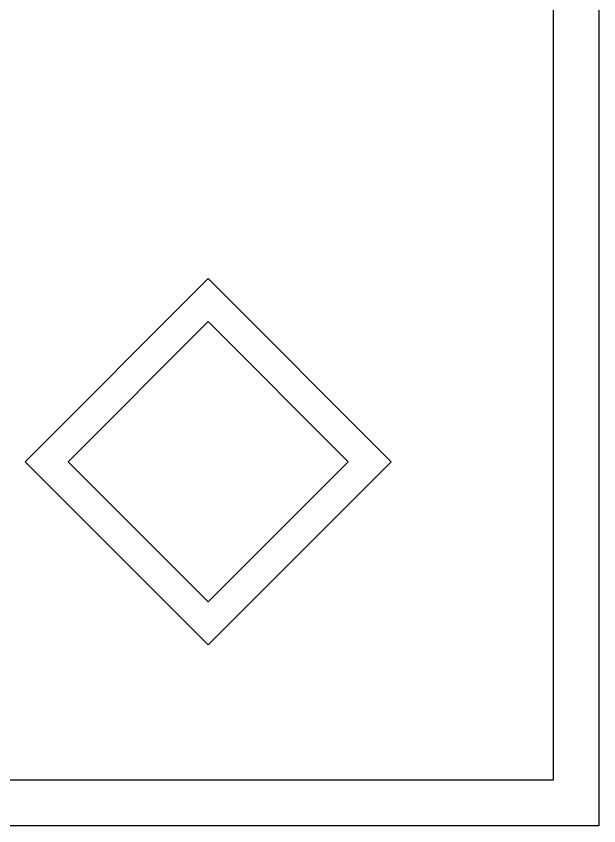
# Model space of a CAD drawing. Extents: x 500 to 638, y 181 to 267.
# Drawn here: x 542.8668 to 543.212, y 228.5235 to 229.0027 of the extents above; entities that cross this region are included whole.
import ezdxf

# ---------------------------------------------------------------- set-up
doc = ezdxf.new("R2010")
doc.units = 0
doc.header["$LTSCALE"] = 7
doc.layers.add('ACESSÓRIO', color=2, linetype='CONTINUOUS')

msp = doc.modelspace()

# ---------------------------------------------------------------- linework, layer by layer
at = {"layer": 'ACESSÓRIO'}
for p, q in [((543.21199, 229.54874), (543.21199, 228.52354)), ((543.18499, 229.52174), (543.18499, 228.55054)), ((542.98063, 228.84746), (542.8722, 228.73903)), ((543.08905, 228.73903), (542.98063, 228.84746)), ((542.98063, 228.822), (542.89766, 228.73903)), ((543.0636, 228.73903), (542.98063, 228.822)), ((542.8722, 228.73903), (542.98063, 228.6306)), ((542.89766, 228.73903), (542.98063, 228.65606)), ((542.98063, 228.65606), (543.0636, 228.73903)), ((542.98063, 228.6306), (543.08905, 228.73903)), ((543.18499, 228.55054), (542.59605, 228.55054)), ((543.21199, 228.52354), (542.56905, 228.52354))]:
    msp.add_line(p, q, dxfattribs=at)

doc.saveas('drawing.dxf')
